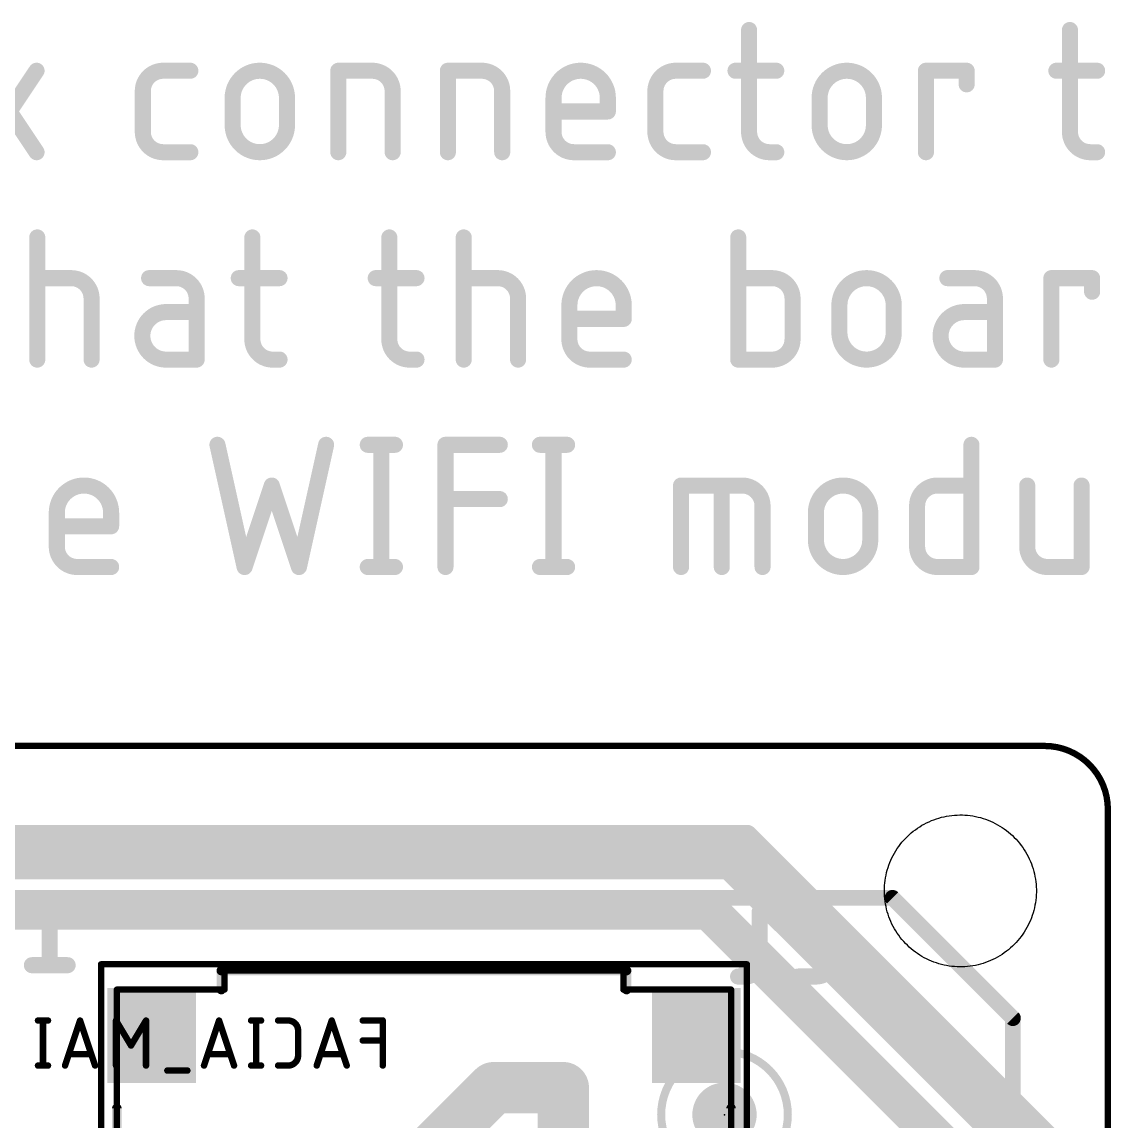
# Model space of a CAD drawing. Extents: x -4.1 to 63.7, y 1.1 to 51.7.
# Drawn here: x 22.85 to 40.05, y 34.37 to 51.74 of the extents above; entities that cross this region are included whole.
import ezdxf

# ---------------------------------------------------------------- set-up
doc = ezdxf.new("R2010")
doc.units = 0
for name, color, linetype in [('1', 12, 'CONTINUOUS'), ('16', 132, 'CONTINUOUS'), ('2', 41, 'CONTINUOUS'), ('20', 141, 'CONTINUOUS'), ('21', 253, 'CONTINUOUS'), ('24', 53, 'CONTINUOUS'), ('25', 253, 'CONTINUOUS'), ('26', 253, 'CONTINUOUS'), ('39', 12, 'CONTINUOUS'), ('42', 132, 'CONTINUOUS'), ('51', 253, 'CONTINUOUS')]:
    doc.layers.add(name, color=color, linetype=linetype)

# ---------------------------------------------------------------- blocks, each defined once
blk = doc.blocks.new('PIE')
at = {"const_width": 0.5}
blk.add_lwpolyline([(0, -0.25, 1), (0, 0.25, 1), (0, -0.25)], format="xyb", dxfattribs=at)
blk = doc.blocks.new('RECT')
blk.add_solid([(-0.5, -0.5), (0.5, -0.5), (-0.5, 0.5), (0.5, 0.5)])

msp = doc.modelspace()

# ---------------------------------------------------------------- linework, layer by layer
at = {"layer": '1'}
for points, const_width in [([(34.3071, 38.9), (8.2893, 38.9)], 0.3048), ([(39.1, 34.1071), (34.3071, 38.9)], 0.3048), ([(34, 38.4), (8.4, 38.4)], 0.3048), ([(38.6, 33.8), (34, 38.4)], 0.3048), ([(33.7, 37.7), (10.2, 37.7)], 0.6096), ([(37.7, 33.7), (33.7, 37.7)], 0.6096)]:
    msp.add_lwpolyline(points, dxfattribs=dict(at, const_width=const_width))
for points, const_width in [([(34.361, 38.9539, 1), (34.2532, 38.8461)], 0.1524), ([(34.3071, 38.8238, 1), (34.3071, 38.9762)], 0.1524), ([(34.0539, 38.4539, 1), (33.9461, 38.3461)], 0.1524), ([(34, 38.3238, 1), (34, 38.4762)], 0.1524), ([(33.8078, 37.8078, 1), (33.5922, 37.5922)], 0.3048), ([(33.7, 37.5476, 1), (33.7, 37.8524)], 0.3048)]:
    msp.add_lwpolyline(points, format="xyb", dxfattribs=dict(at, const_width=const_width))
at = {"layer": '16', "const_width": 0.8128}
for points in [[(34.1, 38.6), (8.8, 38.6)], [(38.8, 33.9), (34.1, 38.6)], [(29, 33.6), (30.3, 34.9)], [(30.3, 34.9), (31.4, 34.9)], [(31.4, 34.9), (31.4, 33.4)]]:
    msp.add_lwpolyline(points, dxfattribs=at)
at = {"layer": '16', "const_width": 0.4064}
for points in [[(34.2437, 38.7437, 1), (33.9563, 38.4563)], [(34.1, 38.3968, 1), (34.1, 38.8032)], [(30.3, 35.1032, 1), (30.3, 34.6968)], [(30.4437, 34.7563, 1), (30.1563, 35.0437)], [(31.6032, 34.9, 1), (31.1968, 34.9)], [(31.4, 34.6968, 1), (31.4, 35.1032)]]:
    msp.add_lwpolyline(points, format="xyb", dxfattribs=at)
at = {"layer": '2', "const_width": 0.25}
for points in [[(4.2, 37.9), (36.6, 37.9)], [(36.6, 37.9), (38.5, 36)], [(38.5, 36), (38.5, 14.4)]]:
    msp.add_lwpolyline(points, dxfattribs=at)
at = {"layer": '2', "const_width": 0.125}
for points in [[(36.6442, 37.9442, 1), (36.5558, 37.8558)], [(36.6, 37.8375, 1), (36.6, 37.9625)], [(38.5625, 36, 1), (38.4375, 36)], [(38.4558, 35.9558, 1), (38.5442, 36.0442)]]:
    msp.add_lwpolyline(points, format="xyb", dxfattribs=at)
at = {"layer": '20'}
for p, q in [((37.1013, 39.0661), (37.1383, 39.0853)), ((37.1383, 39.0853), (37.176, 39.1031)), ((37.176, 39.1031), (37.2142, 39.1196)), ((37.2142, 39.1196), (37.253, 39.1348)), ((37.253, 39.1348), (37.2923, 39.1487)), ((37.2923, 39.1487), (37.332, 39.1611)), ((37.332, 39.1611), (37.3722, 39.1722)), ((37.3722, 39.1722), (37.4127, 39.1819)), ((37.4127, 39.1819), (37.4535, 39.1901)), ((37.4535, 39.1901), (37.4946, 39.197)), ((37.4946, 39.197), (37.5359, 39.2024)), ((37.5359, 39.2024), (37.5774, 39.2063)), ((37.5774, 39.2063), (37.619, 39.2089)), ((37.619, 39.2089), (37.6606, 39.2099)), ((37.6606, 39.2099), (37.7022, 39.2096)), ((37.7022, 39.2096), (37.7438, 39.2078)), ((37.7438, 39.2078), (37.7854, 39.2045)), ((37.7854, 39.2045), (37.8268, 39.1998)), ((37.8268, 39.1998), (37.868, 39.1937)), ((37.868, 39.1937), (37.9089, 39.1862)), ((37.9089, 39.1862), (37.9496, 39.1772)), ((37.9496, 39.1772), (37.99, 39.1668)), ((37.99, 39.1668), (38.0299, 39.1551)), ((38.0299, 39.1551), (38.0694, 39.1419)), ((38.0694, 39.1419), (38.1085, 39.1274)), ((38.1085, 39.1274), (38.147, 39.1115)), ((38.147, 39.1115), (38.1849, 39.0944)), ((38.1849, 39.0944), (38.2223, 39.0759)), ((38.2223, 39.0759), (38.2589, 39.0561)), ((36.8336, 38.8695), (36.8639, 38.898)), ((36.8639, 38.898), (36.8952, 38.9255)), ((36.8952, 38.9255), (36.9275, 38.9519)), ((36.9275, 38.9519), (36.9606, 38.9771)), ((36.9606, 38.9771), (36.9946, 39.0012)), ((36.9946, 39.0012), (37.0294, 39.0241)), ((37.0294, 39.0241), (37.065, 39.0457)), ((37.065, 39.0457), (37.1013, 39.0661)), ((38.2589, 39.0561), (38.2949, 39.0351)), ((38.2949, 39.0351), (38.3301, 39.0128)), ((38.3301, 39.0128), (38.3645, 38.9893)), ((38.3645, 38.9893), (38.3981, 38.9647)), ((38.3981, 38.9647), (38.4308, 38.9388)), ((38.4308, 38.9388), (38.4625, 38.9119)), ((38.4625, 38.9119), (38.4934, 38.8839)), ((36.6977, 38.712), (36.7227, 38.7453)), ((36.7227, 38.7453), (36.7488, 38.7778)), ((36.7488, 38.7778), (36.776, 38.8093)), ((36.776, 38.8093), (36.8043, 38.8399)), ((36.8043, 38.8399), (36.8336, 38.8695)), ((38.4934, 38.8839), (38.5232, 38.8548)), ((38.5232, 38.8548), (38.552, 38.8247)), ((38.552, 38.8247), (38.5798, 38.7937)), ((38.5798, 38.7937), (38.6064, 38.7617)), ((38.6064, 38.7617), (38.6319, 38.7287)), ((38.6319, 38.7287), (38.6563, 38.695)), ((36.5911, 38.5333), (36.61, 38.5705)), ((36.61, 38.5705), (36.63, 38.607)), ((36.63, 38.607), (36.6514, 38.6428)), ((36.6514, 38.6428), (36.674, 38.6778)), ((36.674, 38.6778), (36.6977, 38.712)), ((38.6563, 38.695), (38.6795, 38.6604)), ((38.6795, 38.6604), (38.7014, 38.625)), ((38.7014, 38.625), (38.7222, 38.5888)), ((38.7222, 38.5888), (38.7416, 38.552)), ((38.7416, 38.552), (38.7598, 38.5145)), ((36.517, 38.339), (36.5291, 38.3788)), ((36.5291, 38.3788), (36.5426, 38.4182)), ((36.5426, 38.4182), (36.5574, 38.4572)), ((36.5574, 38.4572), (36.5736, 38.4955)), ((36.5736, 38.4955), (36.5911, 38.5333)), ((38.7598, 38.5145), (38.7766, 38.4764)), ((38.7766, 38.4764), (38.7922, 38.4378)), ((38.7922, 38.4378), (38.8063, 38.3986)), ((38.8063, 38.3986), (38.8191, 38.359)), ((36.4825, 38.1761), (36.489, 38.2172)), ((36.489, 38.2172), (36.4969, 38.2581)), ((36.4969, 38.2581), (36.5062, 38.2987)), ((36.5062, 38.2987), (36.517, 38.339)), ((38.8191, 38.359), (38.8306, 38.3189)), ((38.8306, 38.3189), (38.8406, 38.2785)), ((38.8406, 38.2785), (38.8492, 38.2377)), ((38.8492, 38.2377), (38.8564, 38.1967)), ((36.471, 38.01), (36.4717, 38.0516)), ((36.4717, 38.0516), (36.4739, 38.0933)), ((36.4739, 38.0933), (36.4775, 38.1347)), ((36.4775, 38.1347), (36.4825, 38.1761)), ((38.8564, 38.1967), (38.8622, 38.1554)), ((38.8622, 38.1554), (38.8665, 38.114)), ((38.8665, 38.114), (38.8694, 38.0725)), ((38.8694, 38.0725), (38.8708, 38.0308)), ((38.8708, 38.0308), (38.8708, 37.9892)), ((36.4717, 37.9683), (36.471, 38.01)), ((36.4739, 37.9267), (36.4717, 37.9683)), ((36.4775, 37.8853), (36.4739, 37.9267)), ((36.4825, 37.8439), (36.4775, 37.8853)), ((38.8622, 37.8646), (38.8564, 37.8233)), ((38.8665, 37.906), (38.8622, 37.8646)), ((38.8694, 37.9475), (38.8665, 37.906)), ((38.8708, 37.9892), (38.8694, 37.9475)), ((36.489, 37.8028), (36.4825, 37.8439)), ((36.4969, 37.7619), (36.489, 37.8028)), ((36.5062, 37.7213), (36.4969, 37.7619)), ((36.517, 37.681), (36.5062, 37.7213)), ((36.5291, 37.6412), (36.517, 37.681)), ((38.8306, 37.7011), (38.8191, 37.661)), ((38.8406, 37.7415), (38.8306, 37.7011)), ((38.8492, 37.7823), (38.8406, 37.7415)), ((38.8564, 37.8233), (38.8492, 37.7823)), ((36.5426, 37.6017), (36.5291, 37.6412)), ((36.5574, 37.5628), (36.5426, 37.6017)), ((36.5736, 37.5245), (36.5574, 37.5628)), ((36.5911, 37.4867), (36.5736, 37.5245)), ((38.7598, 37.5055), (38.7416, 37.468)), ((38.7766, 37.5436), (38.7598, 37.5055)), ((38.7922, 37.5822), (38.7766, 37.5436)), ((38.8063, 37.6214), (38.7922, 37.5822)), ((38.8191, 37.661), (38.8063, 37.6214)), ((36.61, 37.4495), (36.5911, 37.4867)), ((36.63, 37.413), (36.61, 37.4495)), ((36.6514, 37.3772), (36.63, 37.413)), ((36.674, 37.3422), (36.6514, 37.3772)), ((36.6977, 37.308), (36.674, 37.3422)), ((38.6795, 37.3596), (38.6563, 37.325)), ((38.7014, 37.395), (38.6795, 37.3596)), ((38.7222, 37.4312), (38.7014, 37.395)), ((38.7416, 37.468), (38.7222, 37.4312)), ((36.7227, 37.2747), (36.6977, 37.308)), ((36.7488, 37.2422), (36.7227, 37.2747)), ((36.776, 37.2107), (36.7488, 37.2422)), ((36.8043, 37.1801), (36.776, 37.2107)), ((36.8336, 37.1505), (36.8043, 37.1801)), ((38.5232, 37.1652), (38.4934, 37.1361)), ((38.552, 37.1952), (38.5232, 37.1652)), ((38.5798, 37.2263), (38.552, 37.1952)), ((38.6064, 37.2583), (38.5798, 37.2263)), ((38.6319, 37.2912), (38.6064, 37.2583)), ((38.6563, 37.325), (38.6319, 37.2912)), ((36.8639, 37.1219), (36.8336, 37.1505)), ((36.8952, 37.0945), (36.8639, 37.1219)), ((36.9275, 37.0681), (36.8952, 37.0945)), ((36.9606, 37.0429), (36.9275, 37.0681)), ((36.9946, 37.0188), (36.9606, 37.0429)), ((37.0294, 36.9959), (36.9946, 37.0188)), ((37.065, 36.9743), (37.0294, 36.9959)), ((38.2949, 36.9849), (38.2589, 36.9639)), ((38.3301, 37.0072), (38.2949, 36.9849)), ((38.3645, 37.0307), (38.3301, 37.0072)), ((38.3981, 37.0553), (38.3645, 37.0307)), ((38.4308, 37.0811), (38.3981, 37.0553)), ((38.4625, 37.1081), (38.4308, 37.0811)), ((38.4934, 37.1361), (38.4625, 37.1081)), ((37.1013, 36.9538), (37.065, 36.9743)), ((37.1383, 36.9347), (37.1013, 36.9538)), ((37.176, 36.9169), (37.1383, 36.9347)), ((37.2142, 36.9003), (37.176, 36.9169)), ((37.253, 36.8852), (37.2142, 36.9003)), ((37.2923, 36.8713), (37.253, 36.8852)), ((37.332, 36.8589), (37.2923, 36.8713)), ((37.3722, 36.8478), (37.332, 36.8589)), ((37.4127, 36.8381), (37.3722, 36.8478)), ((37.4535, 36.8299), (37.4127, 36.8381)), ((37.4946, 36.823), (37.4535, 36.8299)), ((37.5359, 36.8176), (37.4946, 36.823)), ((37.5774, 36.8137), (37.5359, 36.8176)), ((37.619, 36.8111), (37.5774, 36.8137)), ((37.6606, 36.81), (37.619, 36.8111)), ((37.7438, 36.8122), (37.7022, 36.8104)), ((37.7854, 36.8155), (37.7438, 36.8122)), ((37.8268, 36.8201), (37.7854, 36.8155)), ((37.868, 36.8263), (37.8268, 36.8201)), ((37.9089, 36.8338), (37.868, 36.8263)), ((37.9496, 36.8428), (37.9089, 36.8338)), ((37.99, 36.8532), (37.9496, 36.8428)), ((38.0299, 36.8649), (37.99, 36.8532)), ((38.0694, 36.8781), (38.0299, 36.8649)), ((38.1085, 36.8926), (38.0694, 36.8781)), ((38.147, 36.9084), (38.1085, 36.8926)), ((38.1849, 36.9256), (38.147, 36.9084)), ((38.2223, 36.9441), (38.1849, 36.9256)), ((38.2589, 36.9639), (38.2223, 36.9441)), ((37.7022, 36.8104), (37.6606, 36.81))]:
    msp.add_line(p, q, dxfattribs=at)
for points, const_width in [([(34.3346, 51.6106), (34.3346, 50.0019)], 0.254), ([(39.4017, 51.6106), (39.4017, 50.0019)], 0.254), ([(22.2243, 49.6802), (23.0822, 50.9671)], 0.254), ([(22.2243, 50.9671), (23.0822, 49.6802)], 0.254), ([(25.0818, 50.9671), (25.5108, 50.9671)], 0.254), ([(27.8475, 49.6802), (27.8475, 50.9671)], 0.254), ([(27.8475, 50.9671), (28.3838, 50.9671)], 0.254), ([(29.5778, 49.6802), (29.5778, 50.9671)], 0.254), ([(29.5778, 50.9671), (30.114, 50.9671)], 0.254), ([(33.1769, 50.9671), (33.6059, 50.9671)], 0.254), ([(34.1201, 50.9671), (34.7635, 50.9671)], 0.254), ([(37.1273, 49.6802), (37.1273, 50.9671)], 0.254), ([(37.1273, 50.9671), (37.7707, 50.9671)], 0.254), ([(37.7707, 50.9671), (37.7707, 50.7526)], 0.254), ([(39.1872, 50.9671), (39.8307, 50.9671)], 0.254), ([(24.7601, 50.0019), (24.7601, 50.6454)], 0.254), ([(28.7055, 50.6454), (28.7055, 49.6802)], 0.254), ([(30.4357, 50.6454), (30.4357, 49.6802)], 0.254), ([(32.8552, 50.0019), (32.8552, 50.6454)], 0.254), ([(26.1791, 50.1092), (26.1791, 50.5382)], 0.254), ([(27.037, 50.5382), (27.037, 50.1092)], 0.254), ([(31.2462, 50.0019), (31.2462, 50.5382)], 0.254), ([(32.1042, 50.5382), (32.1042, 50.3237)], 0.254), ([(35.4483, 50.1092), (35.4483, 50.5382)], 0.254), ([(36.3062, 50.5382), (36.3062, 50.1092)], 0.254), ([(32.1042, 50.3237), (31.2462, 50.3237)], 0.254), ([(25.5108, 49.6802), (25.0818, 49.6802)], 0.254), ([(32.1042, 49.6802), (31.568, 49.6802)], 0.254), ([(33.6059, 49.6802), (33.1769, 49.6802)], 0.254), ([(34.6563, 49.6802), (34.7635, 49.6802)], 0.254), ([(39.7234, 49.6802), (39.8307, 49.6802)], 0.254), ([(23.093, 46.4036), (23.093, 48.334)], 0.254), ([(26.4903, 48.334), (26.4903, 46.7253)], 0.254), ([(28.6531, 48.334), (28.6531, 46.7253)], 0.254), ([(29.8285, 46.4036), (29.8285, 48.334)], 0.254), ([(34.1629, 48.334), (34.1629, 46.4036)], 0.254), ([(23.093, 47.6905), (23.6292, 47.6905)], 0.254), ([(25.2889, 47.6905), (24.8599, 47.6905)], 0.254), ([(26.2758, 47.6905), (26.9192, 47.6905)], 0.254), ([(28.4386, 47.6905), (29.082, 47.6905)], 0.254), ([(29.8285, 47.6905), (30.3648, 47.6905)], 0.254), ([(34.6991, 47.6905), (34.1629, 47.6905)], 0.254), ([(37.8949, 47.6905), (37.4659, 47.6905)], 0.254), ([(39.1083, 46.4036), (39.1083, 47.6905)], 0.254), ([(39.1083, 47.6905), (39.7517, 47.6905)], 0.254), ([(39.7517, 47.6905), (39.7517, 47.476)], 0.254), ([(23.9509, 47.3688), (23.9509, 46.4036)], 0.254), ([(25.6106, 46.4036), (25.6106, 47.3688)], 0.254), ([(30.6865, 47.3688), (30.6865, 46.4036)], 0.254), ([(35.0209, 46.7253), (35.0209, 47.3688)], 0.254), ([(38.2167, 46.4036), (38.2167, 47.3688)], 0.254), ([(25.6106, 47.1543), (25.128, 47.1543)], 0.254), ([(31.497, 46.7253), (31.497, 47.2616)], 0.254), ([(32.3549, 47.2616), (32.3549, 47.0471)], 0.254), ([(35.7608, 46.8326), (35.7608, 47.2616)], 0.254), ([(36.6188, 47.2616), (36.6188, 46.8326)], 0.254), ([(38.2167, 47.1543), (37.7341, 47.1543)], 0.254), ([(32.3549, 47.0471), (31.497, 47.0471)], 0.254), ([(25.128, 46.4036), (25.6106, 46.4036)], 0.254), ([(26.812, 46.4036), (26.9192, 46.4036)], 0.254), ([(28.9748, 46.4036), (29.082, 46.4036)], 0.254), ([(32.3549, 46.4036), (31.8187, 46.4036)], 0.254), ([(34.1629, 46.4036), (34.6991, 46.4036)], 0.254), ([(37.7341, 46.4036), (38.2167, 46.4036)], 0.254), ([(25.9391, 45.0574), (26.3681, 43.127)], 0.254), ([(27.226, 43.127), (27.655, 45.0574)], 0.254), ([(28.3128, 45.0574), (28.7418, 45.0574)], 0.254), ([(28.5273, 45.0574), (28.5273, 43.127)], 0.254), ([(29.5398, 43.127), (29.5398, 45.0574)], 0.254), ([(29.5398, 45.0574), (30.3978, 45.0574)], 0.254), ([(31.0317, 45.0574), (31.4607, 45.0574)], 0.254), ([(31.2462, 45.0574), (31.2462, 43.127)], 0.254), ([(37.8459, 45.0574), (37.8459, 43.127)], 0.254), ([(26.3681, 43.127), (26.797, 44.4139)], 0.254), ([(26.797, 44.4139), (27.226, 43.127)], 0.254), ([(33.2599, 43.127), (33.2599, 44.4139)], 0.254), ([(33.2599, 44.4139), (34.2251, 44.4139)], 0.254), ([(33.9034, 43.127), (33.9034, 44.4139)], 0.254), ([(37.3097, 44.4139), (37.8459, 44.4139)], 0.254), ([(38.7269, 44.4139), (38.7269, 43.4487)], 0.254), ([(39.5849, 43.127), (39.5849, 44.4139)], 0.254), ([(29.5398, 44.1994), (30.3978, 44.1994)], 0.254), ([(23.4019, 43.4487), (23.4019, 43.985)], 0.254), ([(24.2599, 43.985), (24.2599, 43.7705)], 0.254), ([(34.5469, 44.0922), (34.5469, 43.127)], 0.254), ([(35.39, 43.556), (35.39, 43.985)], 0.254), ([(36.248, 43.985), (36.248, 43.556)], 0.254), ([(36.9879, 43.4487), (36.9879, 44.0922)], 0.254), ([(24.2599, 43.7705), (23.4019, 43.7705)], 0.254), ([(24.2599, 43.127), (23.7237, 43.127)], 0.254), ([(28.3128, 43.127), (28.7418, 43.127)], 0.254), ([(31.0317, 43.127), (31.4607, 43.127)], 0.254), ([(37.8459, 43.127), (37.3097, 43.127)], 0.254), ([(39.0487, 43.127), (39.5849, 43.127)], 0.254), ([(39, 40.3), (3.7, 40.3)], 0.1), ([(40, 2.2), (40, 39.3)], 0.1)]:
    msp.add_lwpolyline(points, dxfattribs=dict(at, const_width=const_width))
for points, const_width in [([(34.3981, 51.6106, 1), (34.2711, 51.6106)], 0.127), ([(39.4652, 51.6106, 1), (39.3382, 51.6106)], 0.127), ([(23.135, 50.9319, 1), (23.0294, 51.0024)], 0.127), ([(25.0818, 50.9671, 0.4142), (24.7601, 50.6454)], 0.254), ([(25.0818, 51.0306, 1), (25.0818, 50.9036)], 0.127), ([(25.0818, 50.9036, 1), (25.0818, 51.0306)], 0.127), ([(25.5108, 50.9036, 1), (25.5108, 51.0306)], 0.127), ([(27.037, 50.5382, 1), (26.1791, 50.5382)], 0.254), ([(27.911, 50.9671, 1), (27.784, 50.9671)], 0.127), ([(27.8475, 51.0306, 1), (27.8475, 50.9036)], 0.127), ([(28.7055, 50.6454, 0.4142), (28.3838, 50.9671)], 0.254), ([(28.3838, 51.0306, 1), (28.3838, 50.9036)], 0.127), ([(28.3838, 50.9036, 1), (28.3838, 51.0306)], 0.127), ([(29.6413, 50.9671, 1), (29.5143, 50.9671)], 0.127), ([(29.5778, 51.0306, 1), (29.5778, 50.9036)], 0.127), ([(30.4357, 50.6454, 0.4142), (30.114, 50.9671)], 0.254), ([(30.114, 51.0306, 1), (30.114, 50.9036)], 0.127), ([(30.114, 50.9036, 1), (30.114, 51.0306)], 0.127), ([(32.1042, 50.5382, 1), (31.2462, 50.5382)], 0.254), ([(33.1769, 50.9671, 0.4142), (32.8552, 50.6454)], 0.254), ([(33.1769, 51.0306, 1), (33.1769, 50.9036)], 0.127), ([(33.1769, 50.9036, 1), (33.1769, 51.0306)], 0.127), ([(33.6059, 50.9036, 1), (33.6059, 51.0306)], 0.127), ([(34.1201, 51.0306, 1), (34.1201, 50.9036)], 0.127), ([(34.7635, 50.9036, 1), (34.7635, 51.0306)], 0.127), ([(36.3062, 50.5382, 1), (35.4483, 50.5382)], 0.254), ([(37.1908, 50.9671, 1), (37.0638, 50.9671)], 0.127), ([(37.1273, 51.0306, 1), (37.1273, 50.9036)], 0.127), ([(37.8342, 50.9671, 1), (37.7072, 50.9671)], 0.127), ([(37.7707, 50.9036, 1), (37.7707, 51.0306)], 0.127), ([(39.1872, 51.0306, 1), (39.1872, 50.9036)], 0.127), ([(39.8307, 50.9036, 1), (39.8307, 51.0306)], 0.127), ([(24.8236, 50.6454, 1), (24.6966, 50.6454)], 0.127), ([(24.6966, 50.6454, 1), (24.8236, 50.6454)], 0.127), ([(28.769, 50.6454, 1), (28.642, 50.6454)], 0.127), ([(28.642, 50.6454, 1), (28.769, 50.6454)], 0.127), ([(30.4992, 50.6454, 1), (30.3722, 50.6454)], 0.127), ([(30.3722, 50.6454, 1), (30.4992, 50.6454)], 0.127), ([(32.9187, 50.6454, 1), (32.7917, 50.6454)], 0.127), ([(32.7917, 50.6454, 1), (32.9187, 50.6454)], 0.127), ([(37.7072, 50.7526, 1), (37.8342, 50.7526)], 0.127), ([(26.2426, 50.5382, 1), (26.1156, 50.5382)], 0.127), ([(26.1156, 50.5382, 1), (26.2426, 50.5382)], 0.127), ([(27.1005, 50.5382, 1), (26.9735, 50.5382)], 0.127), ([(26.9735, 50.5382, 1), (27.1005, 50.5382)], 0.127), ([(31.3097, 50.5382, 1), (31.1827, 50.5382)], 0.127), ([(31.1827, 50.5382, 1), (31.3097, 50.5382)], 0.127), ([(32.1677, 50.5382, 1), (32.0407, 50.5382)], 0.127), ([(32.0407, 50.5382, 1), (32.1677, 50.5382)], 0.127), ([(35.5118, 50.5382, 1), (35.3848, 50.5382)], 0.127), ([(35.3848, 50.5382, 1), (35.5118, 50.5382)], 0.127), ([(36.3697, 50.5382, 1), (36.2427, 50.5382)], 0.127), ([(36.2427, 50.5382, 1), (36.3697, 50.5382)], 0.127), ([(31.2462, 50.3872, 1), (31.2462, 50.2602)], 0.127), ([(32.0407, 50.3237, 1), (32.1677, 50.3237)], 0.127), ([(32.1042, 50.2602, 1), (32.1042, 50.3872)], 0.127), ([(26.1791, 50.1092, 1), (27.037, 50.1092)], 0.254), ([(26.2426, 50.1092, 1), (26.1156, 50.1092)], 0.127), ([(27.1005, 50.1092, 1), (26.9735, 50.1092)], 0.127), ([(35.4483, 50.1092, 1), (36.3062, 50.1092)], 0.254), ([(35.5117, 50.1092, 1), (35.3848, 50.1092)], 0.127), ([(36.3697, 50.1092, 1), (36.2427, 50.1092)], 0.127), ([(24.7601, 50.0019, 0.4142), (25.0818, 49.6802)], 0.254), ([(24.8236, 50.0019, 1), (24.6966, 50.0019)], 0.127), ([(24.6966, 50.0019, 1), (24.8236, 50.0019)], 0.127), ([(26.1156, 50.1092, 1), (26.2426, 50.1092)], 0.127), ([(26.9735, 50.1092, 1), (27.1005, 50.1092)], 0.127), ([(31.2462, 50.0019, 0.4142), (31.568, 49.6802)], 0.254), ([(31.3097, 50.0019, 1), (31.1827, 50.0019)], 0.127), ([(31.1827, 50.0019, 1), (31.3097, 50.0019)], 0.127), ([(32.8552, 50.0019, 0.4142), (33.1769, 49.6802)], 0.254), ([(32.9187, 50.0019, 1), (32.7917, 50.0019)], 0.127), ([(32.7917, 50.0019, 1), (32.9187, 50.0019)], 0.127), ([(34.3346, 50.0019, 0.4142), (34.6563, 49.6802)], 0.254), ([(34.3981, 50.0019, 1), (34.2711, 50.0019)], 0.127), ([(34.2711, 50.0019, 1), (34.3981, 50.0019)], 0.127), ([(35.3848, 50.1092, 1), (35.5118, 50.1092)], 0.127), ([(36.2427, 50.1092, 1), (36.3697, 50.1092)], 0.127), ([(39.4017, 50.0019, 0.4142), (39.7234, 49.6802)], 0.254), ([(39.4652, 50.0019, 1), (39.3382, 50.0019)], 0.127), ([(39.3382, 50.0019, 1), (39.4652, 50.0019)], 0.127), ([(23.0294, 49.645, 1), (23.135, 49.7154)], 0.127), ([(25.0818, 49.7437, 1), (25.0818, 49.6167)], 0.127), ([(25.0818, 49.6167, 1), (25.0818, 49.7437)], 0.127), ([(25.5108, 49.6167, 1), (25.5108, 49.7437)], 0.127), ([(27.784, 49.6802, 1), (27.911, 49.6802)], 0.127), ([(28.642, 49.6802, 1), (28.769, 49.6802)], 0.127), ([(29.5143, 49.6802, 1), (29.6413, 49.6802)], 0.127), ([(30.3722, 49.6802, 1), (30.4992, 49.6802)], 0.127), ([(31.568, 49.7437, 1), (31.568, 49.6167)], 0.127), ([(31.568, 49.6167, 1), (31.568, 49.7437)], 0.127), ([(32.1042, 49.6167, 1), (32.1042, 49.7437)], 0.127), ([(33.1769, 49.7437, 1), (33.1769, 49.6167)], 0.127), ([(33.1769, 49.6167, 1), (33.1769, 49.7437)], 0.127), ([(33.6059, 49.6167, 1), (33.6059, 49.7437)], 0.127), ([(34.6563, 49.7437, 1), (34.6563, 49.6167)], 0.127), ([(34.6563, 49.6167, 1), (34.6563, 49.7437)], 0.127), ([(34.7635, 49.6167, 1), (34.7635, 49.7437)], 0.127), ([(37.0638, 49.6802, 1), (37.1908, 49.6802)], 0.127), ([(39.7234, 49.7437, 1), (39.7234, 49.6167)], 0.127), ([(39.7234, 49.6167, 1), (39.7234, 49.7437)], 0.127), ([(39.8307, 49.6167, 1), (39.8307, 49.7437)], 0.127), ([(23.1565, 48.334, 1), (23.0295, 48.334)], 0.127), ([(26.5538, 48.334, 1), (26.4268, 48.334)], 0.127), ([(28.7166, 48.334, 1), (28.5896, 48.334)], 0.127), ([(29.892, 48.334, 1), (29.765, 48.334)], 0.127), ([(34.2264, 48.334, 1), (34.0994, 48.334)], 0.127), ([(23.093, 47.754, 1), (23.093, 47.627)], 0.127), ([(23.9509, 47.3688, 0.4142), (23.6292, 47.6905)], 0.254), ([(23.6292, 47.754, 1), (23.6292, 47.627)], 0.127), ([(23.6292, 47.627, 1), (23.6292, 47.754)], 0.127), ([(24.8599, 47.754, 1), (24.8599, 47.627)], 0.127), ([(25.6106, 47.3688, 0.4142), (25.2889, 47.6905)], 0.254), ([(25.2889, 47.754, 1), (25.2889, 47.627)], 0.127), ([(25.2889, 47.627, 1), (25.2889, 47.754)], 0.127), ([(26.2758, 47.754, 1), (26.2758, 47.627)], 0.127), ([(26.9192, 47.627, 1), (26.9192, 47.754)], 0.127), ([(28.4386, 47.754, 1), (28.4386, 47.627)], 0.127), ([(29.082, 47.627, 1), (29.082, 47.754)], 0.127), ([(29.8285, 47.754, 1), (29.8285, 47.627)], 0.127), ([(30.6865, 47.3688, 0.4142), (30.3648, 47.6905)], 0.254), ([(30.3648, 47.754, 1), (30.3648, 47.627)], 0.127), ([(30.3648, 47.627, 1), (30.3648, 47.754)], 0.127), ([(32.3549, 47.2616, 1), (31.497, 47.2616)], 0.254), ([(34.1629, 47.754, 1), (34.1629, 47.627)], 0.127), ([(35.0209, 47.3688, 0.4142), (34.6991, 47.6905)], 0.254), ([(34.6991, 47.754, 1), (34.6991, 47.627)], 0.127), ([(34.6991, 47.627, 1), (34.6991, 47.754)], 0.127), ([(36.6188, 47.2616, 1), (35.7608, 47.2616)], 0.254), ([(37.4659, 47.754, 1), (37.4659, 47.627)], 0.127), ([(38.2167, 47.3688, 0.4142), (37.8949, 47.6905)], 0.254), ([(37.8949, 47.754, 1), (37.8949, 47.627)], 0.127), ([(37.8949, 47.627, 1), (37.8949, 47.754)], 0.127), ([(39.1718, 47.6905, 1), (39.0448, 47.6905)], 0.127), ([(39.1083, 47.754, 1), (39.1083, 47.627)], 0.127), ([(39.8152, 47.6905, 1), (39.6882, 47.6905)], 0.127), ([(39.7517, 47.627, 1), (39.7517, 47.754)], 0.127), ([(24.0144, 47.3688, 1), (23.8874, 47.3688)], 0.127), ([(23.8874, 47.3688, 1), (24.0144, 47.3688)], 0.127), ([(25.6741, 47.3688, 1), (25.5471, 47.3688)], 0.127), ([(25.5471, 47.3688, 1), (25.6741, 47.3688)], 0.127), ([(30.75, 47.3688, 1), (30.623, 47.3688)], 0.127), ([(30.623, 47.3688, 1), (30.75, 47.3688)], 0.127), ([(35.0844, 47.3688, 1), (34.9574, 47.3688)], 0.127), ([(34.9574, 47.3688, 1), (35.0844, 47.3688)], 0.127), ([(38.2802, 47.3688, 1), (38.1532, 47.3688)], 0.127), ([(38.1532, 47.3688, 1), (38.2802, 47.3688)], 0.127), ([(39.6882, 47.476, 1), (39.8152, 47.476)], 0.127), ([(25.128, 47.1543, 1), (25.128, 46.4036)], 0.254), ([(25.128, 47.2178, 1), (25.128, 47.0908)], 0.127), ([(25.128, 47.0908, 1), (25.128, 47.2178)], 0.127), ([(25.6106, 47.0908, 1), (25.6106, 47.2178)], 0.127), ([(31.5605, 47.2616, 1), (31.4335, 47.2616)], 0.127), ([(31.4335, 47.2616, 1), (31.5605, 47.2616)], 0.127), ([(32.4184, 47.2616, 1), (32.2914, 47.2616)], 0.127), ([(32.2914, 47.2616, 1), (32.4184, 47.2616)], 0.127), ([(35.8243, 47.2616, 1), (35.6973, 47.2616)], 0.127), ([(35.6973, 47.2616, 1), (35.8243, 47.2616)], 0.127), ([(36.6823, 47.2616, 1), (36.5553, 47.2616)], 0.127), ([(36.5553, 47.2616, 1), (36.6823, 47.2616)], 0.127), ([(37.7341, 47.1543, 1), (37.7341, 46.4036)], 0.254), ([(37.7341, 47.2178, 1), (37.7341, 47.0908)], 0.127), ([(37.7341, 47.0908, 1), (37.7341, 47.2178)], 0.127), ([(38.2167, 47.0908, 1), (38.2167, 47.2178)], 0.127), ([(31.497, 47.1106, 1), (31.497, 46.9836)], 0.127), ([(32.2914, 47.0471, 1), (32.4184, 47.0471)], 0.127), ([(32.3549, 46.9836, 1), (32.3549, 47.1106)], 0.127), ([(35.7608, 46.8326, 1), (36.6188, 46.8326)], 0.254), ([(35.8243, 46.8326, 1), (35.6973, 46.8326)], 0.127), ([(35.6973, 46.8326, 1), (35.8243, 46.8326)], 0.127), ([(36.6823, 46.8326, 1), (36.5553, 46.8326)], 0.127), ([(36.5553, 46.8326, 1), (36.6823, 46.8326)], 0.127), ([(26.4903, 46.7253, 0.4142), (26.812, 46.4036)], 0.254), ([(26.5538, 46.7253, 1), (26.4268, 46.7253)], 0.127), ([(26.4268, 46.7253, 1), (26.5538, 46.7253)], 0.127), ([(28.6531, 46.7253, 0.4142), (28.9748, 46.4036)], 0.254), ([(28.7166, 46.7253, 1), (28.5896, 46.7253)], 0.127), ([(28.5896, 46.7253, 1), (28.7166, 46.7253)], 0.127), ([(31.497, 46.7253, 0.4142), (31.8187, 46.4036)], 0.254), ([(31.5605, 46.7253, 1), (31.4335, 46.7253)], 0.127), ([(31.4335, 46.7253, 1), (31.5605, 46.7253)], 0.127), ([(34.6991, 46.4036, 0.4142), (35.0209, 46.7253)], 0.254), ([(35.0844, 46.7253, 1), (34.9574, 46.7253)], 0.127), ([(34.9574, 46.7253, 1), (35.0844, 46.7253)], 0.127), ([(23.0295, 46.4036, 1), (23.1565, 46.4036)], 0.127), ([(23.8874, 46.4036, 1), (24.0144, 46.4036)], 0.127), ([(25.128, 46.4671, 1), (25.128, 46.3401)], 0.127), ([(25.128, 46.3401, 1), (25.128, 46.4671)], 0.127), ([(25.5471, 46.4036, 1), (25.6741, 46.4036)], 0.127), ([(25.6106, 46.3401, 1), (25.6106, 46.4671)], 0.127), ([(26.812, 46.4671, 1), (26.812, 46.3401)], 0.127), ([(26.812, 46.3401, 1), (26.812, 46.4671)], 0.127), ([(26.9192, 46.3401, 1), (26.9192, 46.4671)], 0.127), ([(28.9748, 46.4671, 1), (28.9748, 46.3401)], 0.127), ([(28.9748, 46.3401, 1), (28.9748, 46.4671)], 0.127), ([(29.082, 46.3401, 1), (29.082, 46.4671)], 0.127), ([(29.765, 46.4036, 1), (29.892, 46.4036)], 0.127), ([(30.623, 46.4036, 1), (30.75, 46.4036)], 0.127), ([(31.8187, 46.4671, 1), (31.8187, 46.3401)], 0.127), ([(31.8187, 46.3401, 1), (31.8187, 46.4671)], 0.127), ([(32.3549, 46.3401, 1), (32.3549, 46.4671)], 0.127), ([(34.1629, 46.4671, 1), (34.1629, 46.3401)], 0.127), ([(34.0994, 46.4036, 1), (34.2264, 46.4036)], 0.127), ([(34.6991, 46.4671, 1), (34.6991, 46.3401)], 0.127), ([(34.6991, 46.3401, 1), (34.6991, 46.4671)], 0.127), ([(37.7341, 46.4671, 1), (37.7341, 46.3401)], 0.127), ([(37.7341, 46.3401, 1), (37.7341, 46.4671)], 0.127), ([(38.1532, 46.4036, 1), (38.2802, 46.4036)], 0.127), ([(38.2167, 46.3401, 1), (38.2167, 46.4671)], 0.127), ([(39.0448, 46.4036, 1), (39.1718, 46.4036)], 0.127), ([(26.0011, 45.0712, 1), (25.8771, 45.0436)], 0.127), ([(27.717, 45.0436, 1), (27.593, 45.0712)], 0.127), ([(28.3128, 45.1209, 1), (28.3128, 44.9939)], 0.127), ([(28.5908, 45.0574, 1), (28.4638, 45.0574)], 0.127), ([(28.7418, 44.9939, 1), (28.7418, 45.1209)], 0.127), ([(29.6033, 45.0574, 1), (29.4763, 45.0574)], 0.127), ([(29.5398, 45.1209, 1), (29.5398, 44.9939)], 0.127), ([(30.3978, 44.9939, 1), (30.3978, 45.1209)], 0.127), ([(31.0317, 45.1209, 1), (31.0317, 44.9939)], 0.127), ([(31.3097, 45.0574, 1), (31.1827, 45.0574)], 0.127), ([(31.4607, 44.9939, 1), (31.4607, 45.1209)], 0.127), ([(37.9094, 45.0574, 1), (37.7824, 45.0574)], 0.127), ([(24.2599, 43.985, 1), (23.4019, 43.985)], 0.254), ([(26.8573, 44.434, 1), (26.7368, 44.3939)], 0.127), ([(26.8573, 44.3939, 1), (26.7368, 44.434)], 0.127), ([(33.3234, 44.4139, 1), (33.1964, 44.4139)], 0.127), ([(33.2599, 44.4774, 1), (33.2599, 44.3504)], 0.127), ([(33.9669, 44.4139, 1), (33.8399, 44.4139)], 0.127), ([(34.5469, 44.0922, 0.4142), (34.2251, 44.4139)], 0.254), ([(34.2251, 44.4774, 1), (34.2251, 44.3504)], 0.127), ([(34.2251, 44.3504, 1), (34.2251, 44.4774)], 0.127), ([(36.248, 43.985, 1), (35.39, 43.985)], 0.254), ([(37.3097, 44.4139, 0.4142), (36.9879, 44.0922)], 0.254), ([(37.3097, 44.4774, 1), (37.3097, 44.3504)], 0.127), ([(37.3097, 44.3504, 1), (37.3097, 44.4774)], 0.127), ([(37.8459, 44.3504, 1), (37.8459, 44.4774)], 0.127), ([(38.7904, 44.4139, 1), (38.6634, 44.4139)], 0.127), ([(39.6484, 44.4139, 1), (39.5214, 44.4139)], 0.127), ([(29.5398, 44.2629, 1), (29.5398, 44.1359)], 0.127), ([(30.3978, 44.1359, 1), (30.3978, 44.2629)], 0.127), ([(23.4654, 43.985, 1), (23.3384, 43.985)], 0.127), ([(24.3234, 43.985, 1), (24.1964, 43.985)], 0.127), ([(34.6104, 44.0922, 1), (34.4834, 44.0922)], 0.127), ([(34.4834, 44.0922, 1), (34.6104, 44.0922)], 0.127), ([(35.4535, 43.985, 1), (35.3265, 43.985)], 0.127), ([(36.3115, 43.985, 1), (36.1845, 43.985)], 0.127), ([(37.0514, 44.0922, 1), (36.9244, 44.0922)], 0.127), ([(36.9244, 44.0922, 1), (37.0514, 44.0922)], 0.127), ([(23.3384, 43.985, 1), (23.4654, 43.985)], 0.127), ([(24.1964, 43.985, 1), (24.3234, 43.985)], 0.127), ([(35.3265, 43.985, 1), (35.4535, 43.985)], 0.127), ([(36.1845, 43.985, 1), (36.3115, 43.985)], 0.127), ([(23.4019, 43.834, 1), (23.4019, 43.707)], 0.127), ([(24.1964, 43.7705, 1), (24.3234, 43.7705)], 0.127), ([(24.2599, 43.707, 1), (24.2599, 43.834)], 0.127), ([(35.39, 43.556, 1), (36.248, 43.556)], 0.254), ([(35.4535, 43.556, 1), (35.3265, 43.556)], 0.127), ([(35.3265, 43.556, 1), (35.4535, 43.556)], 0.127), ([(36.3115, 43.556, 1), (36.1845, 43.556)], 0.127), ([(36.1845, 43.556, 1), (36.3115, 43.556)], 0.127), ([(23.4019, 43.4487, 0.4142), (23.7237, 43.127)], 0.254), ([(23.4654, 43.4487, 1), (23.3384, 43.4487)], 0.127), ([(23.3384, 43.4487, 1), (23.4654, 43.4487)], 0.127), ([(36.9879, 43.4487, 0.4142), (37.3097, 43.127)], 0.254), ([(37.0514, 43.4487, 1), (36.9244, 43.4487)], 0.127), ([(36.9244, 43.4487, 1), (37.0514, 43.4487)], 0.127), ([(38.7269, 43.4487, 0.4142), (39.0487, 43.127)], 0.254), ([(38.7904, 43.4487, 1), (38.6634, 43.4487)], 0.127), ([(38.6634, 43.4487, 1), (38.7904, 43.4487)], 0.127), ([(23.7237, 43.1905, 1), (23.7237, 43.0635)], 0.127), ([(23.7237, 43.0635, 1), (23.7237, 43.1905)], 0.127), ([(24.2599, 43.0635, 1), (24.2599, 43.1905)], 0.127), ([(28.3128, 43.1905, 1), (28.3128, 43.0635)], 0.127), ([(28.7418, 43.0635, 1), (28.7418, 43.1905)], 0.127), ([(31.0317, 43.1905, 1), (31.0317, 43.0635)], 0.127), ([(31.4607, 43.0635, 1), (31.4607, 43.1905)], 0.127), ([(37.3097, 43.1905, 1), (37.3097, 43.0635)], 0.127), ([(37.3097, 43.0635, 1), (37.3097, 43.1905)], 0.127), ([(37.8459, 43.0635, 1), (37.8459, 43.1905)], 0.127), ([(39.0487, 43.1905, 1), (39.0487, 43.0635)], 0.127), ([(39.0487, 43.0635, 1), (39.0487, 43.1905)], 0.127), ([(39.5849, 43.0635, 1), (39.5849, 43.1905)], 0.127), ([(26.3078, 43.1471, 1), (26.4283, 43.1069)], 0.127), ([(26.3061, 43.1132, 1), (26.43, 43.1408)], 0.127), ([(27.164, 43.1408, 1), (27.288, 43.1132)], 0.127), ([(27.1658, 43.1069, 1), (27.2862, 43.1471)], 0.127), ([(28.4638, 43.127, 1), (28.5908, 43.127)], 0.127), ([(29.4763, 43.127, 1), (29.6033, 43.127)], 0.127), ([(31.1827, 43.127, 1), (31.3097, 43.127)], 0.127), ([(33.1964, 43.127, 1), (33.3234, 43.127)], 0.127), ([(33.8399, 43.127, 1), (33.9669, 43.127)], 0.127), ([(34.4834, 43.127, 1), (34.6104, 43.127)], 0.127), ([(37.7824, 43.127, 1), (37.9094, 43.127)], 0.127), ([(39.5214, 43.127, 1), (39.6484, 43.127)], 0.127), ([(40, 39.3, 0.4142), (39, 40.3)], 0.1), ([(39, 40.325, 1), (39, 40.275)], 0.05), ([(39, 40.275, 1), (39, 40.325)], 0.05), ([(40.025, 39.3, 1), (39.975, 39.3)], 0.05), ([(39.975, 39.3, 1), (40.025, 39.3)], 0.05)]:
    msp.add_lwpolyline(points, format="xyb", dxfattribs=dict(at, const_width=const_width))
at = {"layer": '21', "const_width": 0.15}
for points in [[(32.4, 36.75), (26, 36.75)], [(26, 36.75), (26, 36.45)], [(32.4, 36.75), (32.4, 36.45)], [(24.35, 34.575), (24.35, 33.85)], [(34.05, 34.575), (34.05, 33.85)]]:
    msp.add_lwpolyline(points, dxfattribs=at)
at = {"layer": '21', "const_width": 0.075}
for points in [[(26, 36.7875, 1), (26, 36.7125)], [(26.0375, 36.75, 1), (25.9625, 36.75)], [(32.4375, 36.75, 1), (32.3625, 36.75)], [(32.4, 36.7125, 1), (32.4, 36.7875)], [(25.9625, 36.45, 1), (26.0375, 36.45)], [(32.3625, 36.45, 1), (32.4375, 36.45)], [(24.3875, 34.575, 1), (24.3125, 34.575)], [(34.0875, 34.575, 1), (34.0125, 34.575)]]:
    msp.add_lwpolyline(points, format="xyb", dxfattribs=at)
at = {"layer": '24'}
msp.add_point((33.9462, 34.474), dxfattribs=at)
at = {"layer": '25', "const_width": 0.254}
for points in [[(23.0086, 37.6262), (23.2908, 37.852)], [(23.2908, 37.852), (23.2908, 36.836)], [(34.5, 37.673), (34.5, 36.8828)], [(35.1086, 37.673), (35.4472, 37.673)], [(35.4472, 37.2214), (35.2214, 37.2214)], [(23.0086, 36.836), (23.573, 36.836)], [(34.2743, 36.657), (34.1614, 36.657)], [(35.1086, 36.657), (35.3908, 36.657)]]:
    msp.add_lwpolyline(points, dxfattribs=at)
at = {"layer": '25'}
for points, const_width in [([(23.3543, 37.852, 1), (23.2273, 37.852)], 0.127), ([(23.3304, 37.8024, 1), (23.2511, 37.9016)], 0.127), ([(22.9689, 37.6758, 1), (23.0482, 37.5766)], 0.127), ([(34.5635, 37.673, 1), (34.4365, 37.673)], 0.127), ([(35.1086, 37.7365, 1), (35.1086, 37.6095)], 0.127), ([(35.4472, 37.2214, 1), (35.4472, 37.673)], 0.254), ([(35.4472, 37.7365, 1), (35.4472, 37.6095)], 0.127), ([(35.4472, 37.6095, 1), (35.4472, 37.7365)], 0.127), ([(35.2214, 37.2849, 1), (35.2214, 37.1579)], 0.127), ([(35.3908, 36.657, 1), (35.3908, 37.2214)], 0.254), ([(35.3908, 37.2849, 1), (35.3908, 37.1579)], 0.127), ([(35.4472, 37.2849, 1), (35.4472, 37.1579)], 0.127), ([(35.4472, 37.1579, 1), (35.4472, 37.2849)], 0.127), ([(34.2743, 36.657, 0.4142), (34.5, 36.8828)], 0.254), ([(34.5635, 36.8828, 1), (34.4365, 36.8828)], 0.127), ([(23.0086, 36.8995, 1), (23.0086, 36.7725)], 0.127), ([(23.2273, 36.836, 1), (23.3543, 36.836)], 0.127), ([(23.573, 36.7725, 1), (23.573, 36.8995)], 0.127), ([(34.4365, 36.8828, 1), (34.5635, 36.8828)], 0.127), ([(34.1614, 36.7205, 1), (34.1614, 36.5935)], 0.127), ([(34.2743, 36.7205, 1), (34.2743, 36.5935)], 0.127), ([(34.2743, 36.5935, 1), (34.2743, 36.7205)], 0.127), ([(35.1086, 36.7205, 1), (35.1086, 36.5935)], 0.127), ([(35.3908, 36.7205, 1), (35.3908, 36.5935)], 0.127), ([(35.3908, 36.5935, 1), (35.3908, 36.7205)], 0.127)]:
    msp.add_lwpolyline(points, format="xyb", dxfattribs=dict(at, const_width=const_width))
at = {"layer": '26', "const_width": 0.1016}
for points in [[(23.2631, 35.962), (23.1051, 35.962)], [(23.1841, 35.962), (23.1841, 35.2508)], [(23.7693, 35.962), (23.5323, 35.2508)], [(24.0064, 35.2508), (23.7693, 35.962)], [(24.574, 35.5669), (24.3369, 35.962)], [(24.3369, 35.962), (24.3369, 35.2508)], [(24.8111, 35.962), (24.574, 35.5669)], [(24.8111, 35.2508), (24.8111, 35.962)], [(25.9639, 35.962), (25.7268, 35.2508)], [(26.2009, 35.2508), (25.9639, 35.962)], [(26.6281, 35.962), (26.4701, 35.962)], [(26.5491, 35.962), (26.5491, 35.2508)], [(27.0546, 35.962), (26.8966, 35.962)], [(27.7439, 35.962), (27.5068, 35.2508)], [(27.981, 35.2508), (27.7439, 35.962)], [(28.5492, 35.962), (28.2331, 35.962)], [(28.5492, 35.2508), (28.5492, 35.962)], [(27.2127, 35.4088), (27.2127, 35.804)], [(28.5492, 35.6459), (28.2331, 35.6459)], [(23.5915, 35.4286), (23.9471, 35.4286)], [(25.7861, 35.4286), (26.1417, 35.4286)], [(27.5661, 35.4286), (27.9217, 35.4286)], [(23.2631, 35.2508), (23.1051, 35.2508)], [(26.6281, 35.2508), (26.4701, 35.2508)], [(26.8966, 35.2508), (27.0546, 35.2508)], [(25.4636, 35.1718), (25.1475, 35.1718)]]:
    msp.add_lwpolyline(points, dxfattribs=at)
at = {"layer": '26'}
for points, const_width in [([(23.1051, 35.9874, 1), (23.1051, 35.9366)], 0.0508), ([(23.2095, 35.962, 1), (23.1587, 35.962)], 0.0508), ([(23.2631, 35.9366, 1), (23.2631, 35.9874)], 0.0508), ([(23.7934, 35.97, 1), (23.7452, 35.954)], 0.0508), ([(23.7934, 35.954, 1), (23.7452, 35.97)], 0.0508), ([(24.3587, 35.9751, 1), (24.3151, 35.9489)], 0.0508), ([(24.3623, 35.962, 1), (24.3115, 35.962)], 0.0508), ([(24.8365, 35.962, 1), (24.7857, 35.962)], 0.0508), ([(24.8328, 35.9489, 1), (24.7893, 35.9751)], 0.0508), ([(25.988, 35.97, 1), (25.9398, 35.954)], 0.0508), ([(25.988, 35.954, 1), (25.9398, 35.97)], 0.0508), ([(26.4701, 35.9874, 1), (26.4701, 35.9366)], 0.0508), ([(26.5745, 35.962, 1), (26.5237, 35.962)], 0.0508), ([(26.6281, 35.9366, 1), (26.6281, 35.9874)], 0.0508), ([(26.8966, 35.9874, 1), (26.8966, 35.9366)], 0.0508), ([(27.2127, 35.804, 0.4142), (27.0546, 35.962)], 0.1016), ([(27.0546, 35.9874, 1), (27.0546, 35.9366)], 0.0508), ([(27.0546, 35.9366, 1), (27.0546, 35.9874)], 0.0508), ([(27.768, 35.97, 1), (27.7198, 35.954)], 0.0508), ([(27.768, 35.954, 1), (27.7198, 35.97)], 0.0508), ([(28.2331, 35.9874, 1), (28.2331, 35.9366)], 0.0508), ([(28.5746, 35.962, 1), (28.5238, 35.962)], 0.0508), ([(28.5492, 35.9366, 1), (28.5492, 35.9874)], 0.0508), ([(27.2381, 35.804, 1), (27.1873, 35.804)], 0.0508), ([(27.1873, 35.804, 1), (27.2381, 35.804)], 0.0508), ([(24.5522, 35.58, 1), (24.5958, 35.5538)], 0.0508), ([(24.5522, 35.5538, 1), (24.5958, 35.58)], 0.0508), ([(28.2331, 35.6713, 1), (28.2331, 35.6205)], 0.0508), ([(28.5492, 35.6205, 1), (28.5492, 35.6713)], 0.0508), ([(23.5915, 35.454, 1), (23.5915, 35.4032)], 0.0508), ([(23.9471, 35.4032, 1), (23.9471, 35.454)], 0.0508), ([(25.7861, 35.454, 1), (25.7861, 35.4032)], 0.0508), ([(26.1417, 35.4032, 1), (26.1417, 35.454)], 0.0508), ([(27.0546, 35.2508, 0.4142), (27.2127, 35.4088)], 0.1016), ([(27.2381, 35.4088, 1), (27.1873, 35.4088)], 0.0508), ([(27.1873, 35.4088, 1), (27.2381, 35.4088)], 0.0508), ([(27.5661, 35.454, 1), (27.5661, 35.4032)], 0.0508), ([(27.9217, 35.4032, 1), (27.9217, 35.454)], 0.0508), ([(23.1051, 35.2762, 1), (23.1051, 35.2254)], 0.0508), ([(23.1587, 35.2508, 1), (23.2095, 35.2508)], 0.0508), ([(23.2631, 35.2254, 1), (23.2631, 35.2762)], 0.0508), ([(23.5082, 35.2588, 1), (23.5564, 35.2428)], 0.0508), ([(23.9823, 35.2428, 1), (24.0305, 35.2588)], 0.0508), ([(24.3115, 35.2508, 1), (24.3623, 35.2508)], 0.0508), ([(24.7857, 35.2508, 1), (24.8365, 35.2508)], 0.0508), ([(25.7027, 35.2588, 1), (25.7509, 35.2428)], 0.0508), ([(26.1768, 35.2428, 1), (26.225, 35.2588)], 0.0508), ([(26.4701, 35.2762, 1), (26.4701, 35.2254)], 0.0508), ([(26.5237, 35.2508, 1), (26.5745, 35.2508)], 0.0508), ([(26.6281, 35.2254, 1), (26.6281, 35.2762)], 0.0508), ([(26.8966, 35.2762, 1), (26.8966, 35.2254)], 0.0508), ([(27.0546, 35.2762, 1), (27.0546, 35.2254)], 0.0508), ([(27.0546, 35.2254, 1), (27.0546, 35.2762)], 0.0508), ([(27.4827, 35.2588, 1), (27.5309, 35.2428)], 0.0508), ([(27.9569, 35.2428, 1), (28.0051, 35.2588)], 0.0508), ([(28.5238, 35.2508, 1), (28.5746, 35.2508)], 0.0508), ([(25.1475, 35.1972, 1), (25.1475, 35.1464)], 0.0508), ([(25.4636, 35.1464, 1), (25.4636, 35.1972)], 0.0508)]:
    msp.add_lwpolyline(points, format="xyb", dxfattribs=dict(at, const_width=const_width))
at = {"layer": '39', "const_width": 0.1}
for points in [[(24.1, 32.175), (24.1, 36.85)], [(24.1, 36.85), (34.3, 36.85)], [(34.3, 36.85), (34.3, 32.175)]]:
    msp.add_lwpolyline(points, dxfattribs=at)
at = {"layer": '39', "const_width": 0.05}
for points in [[(24.125, 36.85, 1), (24.075, 36.85)], [(24.1, 36.875, 1), (24.1, 36.825)], [(34.325, 36.85, 1), (34.275, 36.85)], [(34.3, 36.825, 1), (34.3, 36.875)]]:
    msp.add_lwpolyline(points, format="xyb", dxfattribs=at)
at = {"layer": '42', "const_width": 0.127}
msp.add_lwpolyline([(33.9462, 33.474, 1), (33.9462, 35.474, 1), (33.9462, 33.474)], format="xyb", dxfattribs=at)
at = {"layer": '51', "const_width": 0.1}
for points in [[(32.35, 36.75), (26.05, 36.75)], [(26.05, 36.75), (26.05, 36.45)], [(32.35, 36.75), (32.35, 36.45)], [(24.35, 36.45), (24.35, 33.85)], [(26.05, 36.45), (24.35, 36.45)], [(34.05, 36.45), (32.35, 36.45)], [(34.05, 36.45), (34.05, 33.85)]]:
    msp.add_lwpolyline(points, dxfattribs=at)
at = {"layer": '51', "const_width": 0.05}
for points in [[(26.05, 36.775, 1), (26.05, 36.725)], [(26.075, 36.75, 1), (26.025, 36.75)], [(32.375, 36.75, 1), (32.325, 36.75)], [(32.35, 36.725, 1), (32.35, 36.775)], [(24.375, 36.45, 1), (24.325, 36.45)], [(24.35, 36.475, 1), (24.35, 36.425)], [(26.025, 36.45, 1), (26.075, 36.45)], [(26.05, 36.425, 1), (26.05, 36.475)], [(32.35, 36.475, 1), (32.35, 36.425)], [(32.325, 36.45, 1), (32.375, 36.45)], [(34.075, 36.45, 1), (34.025, 36.45)], [(34.05, 36.425, 1), (34.05, 36.475)]]:
    msp.add_lwpolyline(points, format="xyb", dxfattribs=at)

# ---------------------------------------------------------------- block references
at = {"layer": '1', "xscale": 1.4, "yscale": 1.5, "rotation": 180}
for p in [(24.9, 35.725), (33.5, 35.725)]:
    msp.add_blockref('RECT', p, dxfattribs=at)
at = {"layer": '16', "xscale": 1.016, "yscale": 1.016}
msp.add_blockref('PIE', (33.9462, 34.474), dxfattribs=at)

doc.saveas('drawing.dxf')
